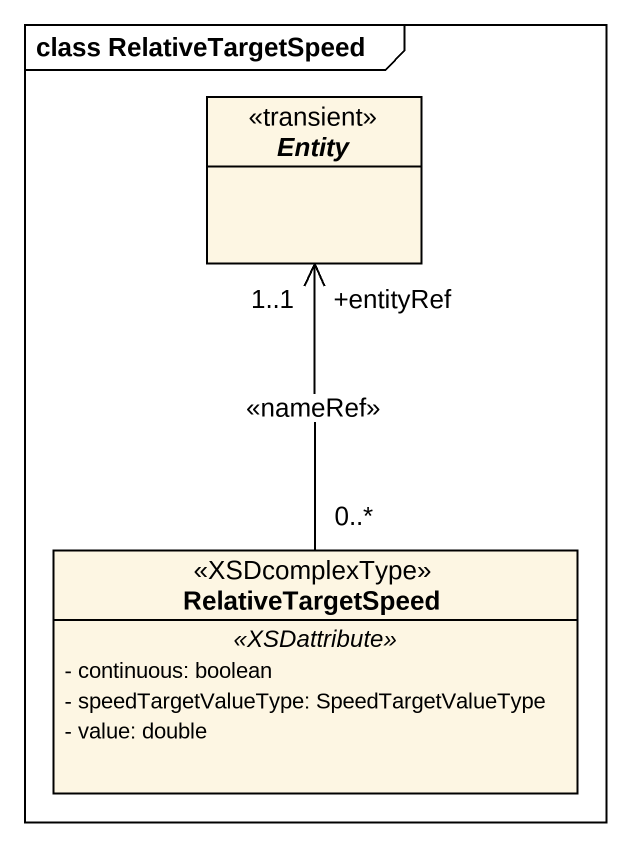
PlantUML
@startuml
mainframe class RelativeTargetSpeed
hide circle
hide empty members
skinparam classAttributeIconSize 0
interface "Entity" as Entity_ <<transient>>
class RelativeTargetSpeed <<XSDcomplexType>> {
  .. <<XSDattribute>> ..
  - continuous: boolean
  - speedTargetValueType: SpeedTargetValueType
  - value: double
}
RelativeTargetSpeed "0..*" -up-> "+entityRef\n1..1" Entity_ : <<nameRef>>
@enduml
